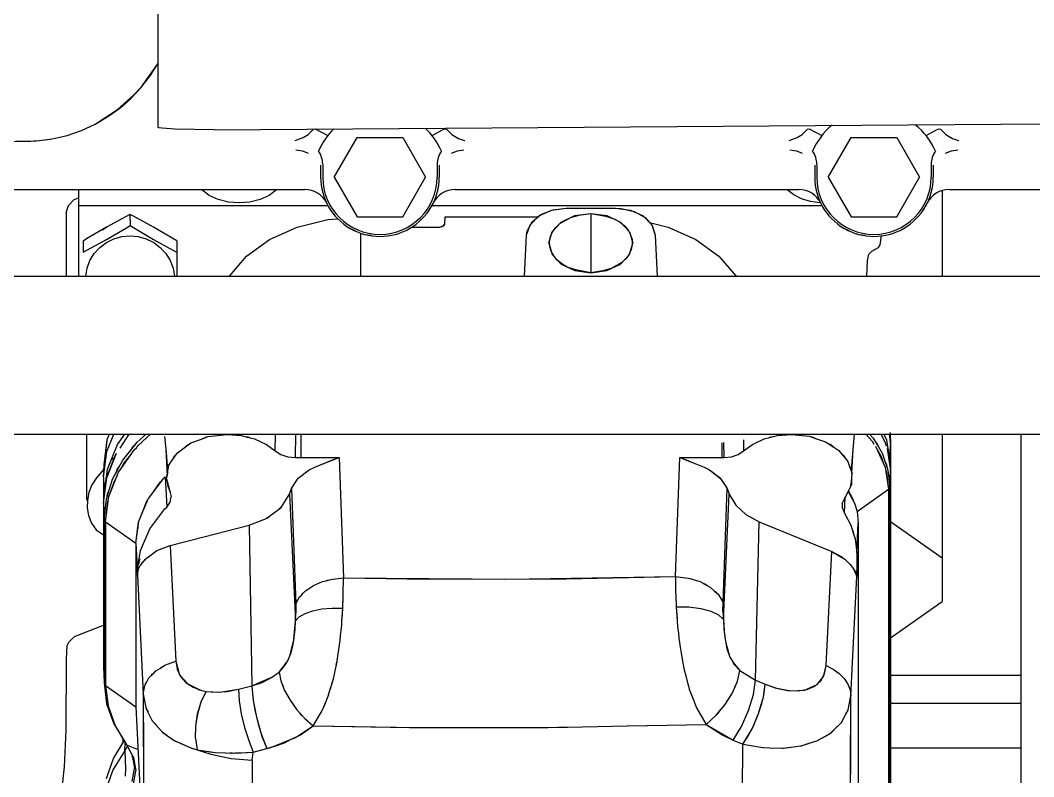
# Model space of a CAD drawing. Extents: x 1551 to 113148, y -1700 to 77018.
# Drawn here: x 18633 to 18838.1, y 13977 to 14130.1 of the extents above; entities that cross this region are included whole.
import ezdxf

# ---------------------------------------------------------------- set-up
doc = ezdxf.new("R2010")
doc.units = 0
doc.header["$LTSCALE"] = 500
doc.header["$MEASUREMENT"] = 0
doc.linetypes.add('SNT-025', pattern=[0.74, 0.4, -0.17, 0, -0.17])
doc.layers.get('0').update_dxf_attribs({"linetype": 'CONTINUOUS'})
doc.layers.add('GENERATORSETT', color=7, linetype='CONTINUOUS')

# ---------------------------------------------------------------- blocks, each defined once
blk = doc.blocks.new('GENERATOR-BORDE')
for p, q in [((-2125.56, 267.91), (-2125.56, -267.91)), ((-2125.56, -267.91), (-2125.56, -275.9)), ((-2125.56, -275.9), (-2125.56, -277.42)), ((-2114.19, -277.94), (-1945.65, -276.71)), ((-2150.16, -280.17), (-2147.36, -279.84)), ((-2089.85, -287.52), (-2085.23, -279.52)), ((-2085.23, -279.52), (-2075.99, -279.52)), ((-2075.99, -279.52), (-2071.37, -287.52)), ((-1989.85, -287.52), (-1985.23, -279.52)), ((-1985.23, -279.52), (-1975.99, -279.52)), ((-1975.99, -279.52), (-1971.37, -287.52)), ((-2092.61, -285.1), (-2092.61, -287.52)), ((-2092.19, -284.93), (-2092.19, -287.52)), ((-2069.03, -284.93), (-2069.03, -287.52)), ((-2068.61, -285.1), (-2068.61, -287.52)), ((-1992.61, -285.1), (-1992.61, -287.52)), ((-1992.19, -284.93), (-1992.19, -287.52)), ((-1969.03, -284.93), (-1969.03, -287.52)), ((-1968.61, -285.1), (-1968.61, -287.52)), ((-2089.85, -287.52), (-2085.23, -295.52)), ((-2075.99, -295.52), (-2071.37, -287.52)), ((-1989.85, -287.52), (-1985.23, -295.52)), ((-1975.99, -295.52), (-1971.37, -287.52)), ((-2175.35, -290.02), (-2095.86, -290.02)), ((-2141.61, -290.02), (-2141.61, -293.27)), ((-2065.35, -290.02), (-1995.86, -290.02)), ((-1966.83, -290.33), (-1966.83, -307.53)), ((-1965.35, -290.02), (-1895.86, -290.02)), ((-2144.11, -294.68), (-2143.68, -293.25)), ((-2143.68, -293.25), (-2142.48, -292.07)), ((-2142.48, -292.07), (-2141.61, -291.7)), ((-2141.61, -293.27), (-2091.1, -293.27)), ((-2070.12, -293.27), (-1991.1, -293.27)), ((-2144.11, -294.68), (-2144.11, -307.53)), ((-2131.21, -295.09), (-2131.2, -297.32)), ((-2050.22, -297.14), (-2048.47, -295.37)), ((-2049.82, -296.59), (-2048.04, -295.1)), ((-2048.47, -295.37), (-2045.91, -294.2)), ((-2048.04, -295.1), (-2045.64, -294.13)), ((-2045.91, -294.2), (-2042.91, -293.79)), ((-2045.64, -294.13), (-2042.91, -293.79)), ((-2043.92, -296.61), (-2041.16, -295.3)), ((-2042.91, -293.79), (-2032.91, -293.79)), ((-2042.91, -293.79), (-2032.91, -293.79)), ((-2041.16, -295.3), (-2037.91, -294.85)), ((-2037.91, -294.85), (-2034.66, -295.3)), ((-2037.91, -294.85), (-2037.91, -306.87)), ((-2037.91, -294.85), (-2037.91, -306.87)), ((-2034.66, -295.3), (-2031.9, -296.61)), ((-2032.91, -293.79), (-2031.75, -293.85)), ((-2032.91, -293.79), (-2029.91, -294.2)), ((-2031.75, -293.85), (-2029.12, -294.46)), ((-2029.91, -294.2), (-2027.35, -295.37)), ((-2029.12, -294.46), (-2026.95, -295.67)), ((-2027.35, -295.37), (-2025.6, -297.14)), ((-2097.37, -297.66), (-2091.13, -296.1)), ((-2091.13, -296.1), (-2089.12, -295.94)), ((-2089.12, -295.93), (-2089.07, -295.99)), ((-2089.07, -295.99), (-2089, -296.06)), ((-2085.23, -295.52), (-2075.99, -295.52)), ((-2068.48, -297.62), (-2067.64, -297.31)), ((-2068.48, -297.62), (-2067.78, -297.43)), ((-2067.78, -297.43), (-2067.48, -296.96)), ((-2067.64, -297.31), (-2067.48, -296.96)), ((-2067.48, -296.96), (-2067.41, -295.57)), ((-2067.48, -296.96), (-2067.41, -295.57)), ((-2067.41, -295.57), (-2048.66, -295.57)), ((-2050.91, -299.24), (-2050.22, -297.14)), ((-2050.78, -298.43), (-2049.82, -296.59)), ((-2045.76, -298.56), (-2043.92, -296.61)), ((-2042.91, -296.04), (-2042.91, -296.13)), ((-2042.91, -296.04), (-2042.91, -296.13)), ((-2032.91, -296.1), (-2032.91, -296.13)), ((-2032.91, -296.1), (-2032.91, -296.13)), ((-2031.9, -296.61), (-2030.06, -298.56)), ((-2026.95, -295.67), (-2025.49, -297.33)), ((-2026.02, -296.72), (-2022.25, -297.66)), ((-2025.6, -297.14), (-2024.91, -299.24)), ((-2025.49, -297.33), (-2024.91, -299.24)), ((-1989.12, -295.93), (-1989.07, -295.99)), ((-1989.07, -295.99), (-1989, -296.06)), ((-1985.23, -295.52), (-1975.99, -295.52)), ((-2102.95, -300.17), (-2097.37, -297.66)), ((-2086.81, -297.76), (-2086.59, -297.9)), ((-2086.59, -297.9), (-2085.55, -298.37)), ((-2084.55, -298.83), (-2084.55, -307.53)), ((-2084.08, -299), (-2083.71, -299.11)), ((-2083.71, -299.11), (-2082.4, -299.28)), ((-2074.17, -297.62), (-2068.48, -297.62)), ((-2051.32, -307.53), (-2050.91, -299.24)), ((-2050.91, -299.24), (-2050.78, -298.43)), ((-2046.41, -300.86), (-2045.76, -298.56)), ((-2030.06, -298.56), (-2029.41, -300.86)), ((-2024.91, -299.24), (-2024.5, -307.53)), ((-2022.25, -297.66), (-2016.67, -300.17)), ((-1986.81, -297.76), (-1986.59, -297.9)), ((-1986.59, -297.9), (-1985.55, -298.37)), ((-1984.08, -299), (-1983.71, -299.11)), ((-1983.71, -299.11), (-1982.4, -299.28)), ((-2140.7, -300.46), (-2140.69, -302.69)), ((-2121.7, -300.44), (-2121.69, -302.67)), ((-2107.59, -303.51), (-2102.95, -300.17)), ((-2046.41, -300.86), (-2045.76, -303.16)), ((-2030.06, -303.16), (-2029.41, -300.86)), ((-2016.67, -300.17), (-2012.03, -303.51)), ((-2121.69, -302.67), (-2121.69, -307.53)), ((-2111.08, -307.53), (-2107.59, -303.51)), ((-2045.76, -303.16), (-2043.92, -305.11)), ((-2031.9, -305.11), (-2030.06, -303.16)), ((-2012.03, -303.51), (-2008.57, -307.49)), ((-2043.92, -305.11), (-2041.16, -306.41)), ((-2034.66, -306.41), (-2031.9, -305.11)), ((-2345.1, -307.53), (-1646.61, -307.54)), ((-2041.16, -306.41), (-2037.91, -306.87)), ((-2037.91, -306.87), (-2034.66, -306.41)), ((-2371.62, -339.52), (-1799.18, -339.51)), ((-2139.98, -339.52), (-2139.98, -352.88)), ((-2135.91, -343.07), (-2134.49, -339.52)), ((-2135.79, -340.61), (-2135.35, -339.52)), ((-2133.76, -341.66), (-2132.26, -339.52)), ((-2133.21, -342.37), (-2131.39, -339.52)), ((-2131.67, -339.96), (-2131.27, -339.52)), ((-2129.75, -341.19), (-2127.92, -339.52)), ((-2129.5, -341.77), (-2127.02, -339.52)), ((-2124.2, -340.01), (-2123.98, -342.54)), ((-2118.89, -341.32), (-2116.76, -340.53)), ((-2116.76, -340.53), (-2115.56, -340.09)), ((-2116.76, -340.53), (-2115.72, -340.11)), ((-2115.72, -340.11), (-2115.56, -340.09)), ((-2115.56, -340.09), (-2115.4, -340.03)), ((-2115.4, -340.03), (-2111.52, -339.58)), ((-2111.52, -339.58), (-2111.52, -339.58)), ((-2111.52, -339.58), (-2108.67, -339.82)), ((-2108.67, -339.82), (-2107.78, -340.05)), ((-2107.78, -340.05), (-2107.31, -340.11)), ((-2107.78, -340.05), (-2105.99, -340.51)), ((-2107.31, -340.11), (-2106.89, -340.28)), ((-2105.99, -340.51), (-2103.6, -341.62)), ((-2101.82, -342.93), (-2101.73, -339.52)), ((-2097.71, -344.28), (-2097.62, -339.52)), ((-2096.61, -339.52), (-2096.61, -344.27)), ((-2005.21, -341.62), (-2002.82, -340.51)), ((-2002.82, -340.51), (-2000.14, -339.82)), ((-2001.89, -340.27), (-2001.47, -340.1)), ((-2001.47, -340.1), (-2001, -340.04)), ((-2000.14, -339.82), (-1997.3, -339.58)), ((-1997.3, -339.58), (-1993.69, -339.97)), ((-1993.69, -339.97), (-1993.38, -340.07)), ((-1993.38, -340.07), (-1993.09, -340.11)), ((-1993.38, -340.07), (-1992.24, -340.46)), ((-1993.09, -340.11), (-1992.24, -340.46)), ((-1992.24, -340.46), (-1990.39, -341.08)), ((-1984.84, -342.62), (-1984.58, -339.57)), ((-1982.24, -339.52), (-1981, -340.94)), ((-1981.49, -339.52), (-1980.74, -340.37)), ((-1980.74, -340.37), (-1980.37, -341)), ((-1979.22, -339.52), (-1978.31, -341.25)), ((-1978.61, -339.52), (-1978.08, -340.68)), ((-1977.55, -339.52), (-1977.23, -341.65)), ((-1977.36, -339.18), (-1977.23, -341.65)), ((-1977.36, -339.18), (-1977.23, -341.65)), ((-1966.83, -339.52), (-1966.83, -373.39)), ((-1950.89, -339.52), (-1950.89, -423.17)), ((-2136.46, -345.76), (-2135.79, -340.61)), ((-2136.46, -345.76), (-2135.85, -340.86)), ((-2135.85, -340.86), (-2135.81, -340.74)), ((-2135.74, -346.63), (-2133.76, -341.66)), ((-2132.62, -344.78), (-2129.75, -341.19)), ((-2131.18, -342.98), (-2130.54, -342.06)), ((-2130.54, -342.06), (-2130.16, -341.7)), ((-2130.29, -342.64), (-2129.91, -342.29)), ((-2129.91, -342.29), (-2129.5, -341.77)), ((-2123.98, -342.54), (-2123.63, -346.77)), ((-2123.98, -342.54), (-2123.71, -348.07)), ((-2121.62, -343.32), (-2120.26, -342.33)), ((-2120.26, -342.33), (-2119.14, -341.5)), ((-2120.26, -342.33), (-2119.42, -341.62)), ((-2119.42, -341.62), (-2119.14, -341.5)), ((-2119.14, -341.5), (-2118.89, -341.32)), ((-2103.6, -341.62), (-2103.59, -341.63)), ((-2103.59, -341.63), (-2103.59, -341.63)), ((-2103.59, -341.63), (-2101.82, -342.93)), ((-2011.41, -341.3), (-2011.41, -344.27)), ((-2011.05, -341.25), (-2010.99, -344.27)), ((-2007.05, -340.7), (-2006.99, -342.92)), ((-2006.99, -342.92), (-2005.21, -341.62)), ((-2006.99, -342.92), (-2005.21, -341.62)), ((-2005.21, -341.62), (-2005.21, -341.62)), ((-2005.21, -341.62), (-2005.2, -341.62)), ((-1990.39, -341.08), (-1989.86, -341.43)), ((-1989.86, -341.43), (-1989.36, -341.64)), ((-1989.86, -341.43), (-1988.74, -342.16)), ((-1989.36, -341.64), (-1988.74, -342.16)), ((-1988.74, -342.16), (-1987.71, -342.84)), ((-1981, -340.94), (-1980.64, -341.56)), ((-1980.37, -341), (-1980.05, -341.39)), ((-1980.37, -341), (-1979.72, -342.11)), ((-1980.32, -341.95), (-1978.35, -346.22)), ((-1980.05, -341.39), (-1979.72, -342.11)), ((-1979.72, -342.11), (-1978.9, -343.51)), ((-1978.31, -341.25), (-1978.14, -341.92)), ((-1978.08, -340.68), (-1977.54, -344.27)), ((-1977.91, -342.42), (-1977.23, -346.96)), ((-1977.39, -344.87), (-1977.23, -341.65)), ((-1977.39, -344.87), (-1977.23, -341.65)), ((-1977.23, -341.65), (-1977.23, -346.96)), ((-1977.23, -341.65), (-1977.23, -346.96)), ((-2136.58, -348.23), (-2135.91, -343.07)), ((-2136.58, -348.23), (-2135.91, -343.07)), ((-2135.91, -348.37), (-2133.92, -343.39)), ((-2135.86, -348.17), (-2134.21, -343.95)), ((-2134.97, -344.7), (-2134.33, -344.25)), ((-2134.97, -344.7), (-2134.33, -344.25)), ((-2134.21, -343.95), (-2134.02, -343.65)), ((-2132.98, -346.5), (-2130.29, -342.64)), ((-2132.36, -345.35), (-2130.93, -343.56)), ((-2122.6, -344.77), (-2121.86, -343.67)), ((-2122.6, -344.77), (-2122.17, -343.93)), ((-2122.17, -343.93), (-2121.86, -343.67)), ((-2121.86, -343.67), (-2121.62, -343.32)), ((-2101.82, -342.93), (-2100.68, -343.68)), ((-2101.82, -342.93), (-2100.68, -343.68)), ((-2100.68, -343.68), (-2099.26, -344.15)), ((-2100.68, -343.68), (-2099.26, -344.15)), ((-2099.26, -344.15), (-2097.71, -344.28)), ((-2099.26, -344.15), (-2097.71, -344.28)), ((-2097.71, -344.28), (-2096.61, -344.27)), ((-2097.71, -344.28), (-2096.61, -344.27)), ((-2096.61, -344.27), (-2088.88, -344.27)), ((-2096.61, -344.27), (-2088.88, -344.27)), ((-2091.8, -345.38), (-2088.88, -344.27)), ((-2090.54, -344.84), (-2088.88, -344.27)), ((-2089.68, -344.55), (-2089.62, -344.55)), ((-2088.88, -344.27), (-2087.99, -368.65)), ((-2088.88, -344.27), (-2087.99, -368.65)), ((-2020.81, -368.38), (-2019.93, -344.27)), ((-2020.81, -368.38), (-2019.93, -344.27)), ((-2019.93, -344.27), (-2017, -345.39)), ((-2019.93, -344.27), (-2011.41, -344.27)), ((-2019.93, -344.27), (-2011.41, -344.27)), ((-2019.93, -344.27), (-2018.28, -344.84)), ((-2019.2, -344.55), (-2019.13, -344.55)), ((-2019.03, -344.61), (-2018.93, -344.62)), ((-2011.41, -344.27), (-2010.99, -344.27)), ((-2011.41, -344.27), (-2010.99, -344.27)), ((-2010.99, -344.27), (-2009.48, -344.12)), ((-2010.99, -344.27), (-2009.48, -344.12)), ((-2009.48, -344.12), (-2008.1, -343.66)), ((-2009.48, -344.12), (-2008.1, -343.66)), ((-2008.1, -343.66), (-2006.99, -342.92)), ((-2008.1, -343.66), (-2006.99, -342.92)), ((-1987.71, -342.84), (-1987.17, -343.49)), ((-1987.17, -343.49), (-1986.65, -343.93)), ((-1987.17, -343.49), (-1986.38, -344.44)), ((-1986.65, -343.93), (-1986.38, -344.44)), ((-1986.38, -344.44), (-1985.87, -345.07)), ((-1985.19, -346.77), (-1984.84, -342.62)), ((-1985.07, -347.48), (-1984.84, -342.62)), ((-1979.99, -342.67), (-1979.18, -344.05)), ((-1979.18, -344.05), (-1978.68, -345.51)), ((-1978.9, -343.51), (-1978.4, -344.98)), ((-1977.76, -343.43), (-1977.35, -345.02)), ((-2136.58, -348.23), (-2136.46, -345.76)), ((-2136.58, -348.23), (-2136.46, -345.76)), ((-2136.41, -351.77), (-2135.74, -346.63)), ((-2134.72, -348.64), (-2132.62, -344.78)), ((-2134.09, -347.48), (-2133.77, -346.68)), ((-2133.77, -346.68), (-2133.25, -345.94)), ((-2133.5, -347.23), (-2132.98, -346.5)), ((-2132.98, -346.5), (-2132.36, -345.35)), ((-2123.81, -348.6), (-2123.32, -345.84)), ((-2123.63, -346.77), (-2123.41, -346.34)), ((-2123.32, -345.84), (-2122.6, -344.77)), ((-2094.93, -346.78), (-2093.81, -346.25)), ((-2094.93, -346.78), (-2093.81, -346.25)), ((-2093.81, -346.25), (-2092.18, -345.54)), ((-2092.18, -345.54), (-2092.12, -345.52)), ((-2092.11, -345.5), (-2092.07, -345.48)), ((-2092.07, -345.48), (-2091.97, -345.45)), ((-2091.96, -345.45), (-2090.54, -344.84)), ((-2090.23, -344.74), (-2090.05, -344.71)), ((-2018.28, -344.84), (-2016.86, -345.45)), ((-2016.84, -345.45), (-2016.75, -345.48)), ((-2016.75, -345.48), (-2016.71, -345.5)), ((-2016.7, -345.52), (-2016.64, -345.54)), ((-2016.64, -345.54), (-2015.01, -346.25)), ((-2015.01, -346.25), (-2013.89, -346.78)), ((-2015.01, -346.25), (-2013.89, -346.78)), ((-1985.87, -345.07), (-1985.53, -346.11)), ((-1985.53, -346.11), (-1985.19, -346.77)), ((-1985.53, -346.11), (-1985.19, -347.14)), ((-1978.4, -344.98), (-1978.06, -345.7)), ((-1978.4, -344.98), (-1978, -346.16)), ((-1978.35, -346.22), (-1977.69, -350.69)), ((-1978.28, -346.67), (-1978.06, -347.33)), ((-1978.06, -345.7), (-1978, -346.16)), ((-1978, -346.16), (-1977.77, -346.82)), ((-1977.35, -345.02), (-1977.23, -346.96)), ((-2136.58, -348.23), (-2136.58, -353.54)), ((-2136.58, -348.23), (-2136.41, -351.77)), ((-2136.58, -348.23), (-2136.58, -353.54)), ((-2136.58, -348.23), (-2136.41, -351.77)), ((-2136.58, -353.54), (-2135.91, -348.37)), ((-2135.99, -352.67), (-2134.72, -348.64)), ((-2135.87, -348.27), (-2135.86, -348.17)), ((-2135.47, -352.17), (-2133.5, -347.23)), ((-2134.44, -349.18), (-2133.81, -348.03)), ((-2127.47, -352.56), (-2124.38, -348.47)), ((-2125.07, -349.23), (-2124.44, -348.54)), ((-2124.38, -348.47), (-2124.08, -348.16)), ((-2124.08, -348.16), (-2123.76, -354.3)), ((-2124.08, -348.16), (-2123.76, -354.3)), ((-2123.81, -348.6), (-2123.14, -351.13)), ((-2123.63, -346.77), (-2123.63, -347.59)), ((-2098.5, -350.57), (-2097.16, -348.46)), ((-2098.5, -350.57), (-2097.16, -348.46)), ((-2097.16, -348.46), (-2094.93, -346.78)), ((-2097.16, -348.46), (-2094.93, -346.78)), ((-2013.89, -346.78), (-2011.64, -348.49)), ((-2013.89, -346.78), (-2011.66, -348.46)), ((-2011.66, -348.46), (-2011.65, -348.48)), ((-2011.64, -348.49), (-2010.32, -350.57)), ((-1985.19, -346.77), (-1985.19, -347.14)), ((-1985.19, -347.14), (-1985.04, -347.59)), ((-1985.19, -349.09), (-1985.04, -347.59)), ((-1985.19, -349.79), (-1985.12, -348.4)), ((-1978.06, -347.33), (-1977.69, -350.69)), ((-1977.77, -346.82), (-1977.39, -350.21)), ((-1977.39, -350.21), (-1977.23, -346.96)), ((-1977.39, -350.21), (-1977.23, -346.96)), ((-1977.23, -346.96), (-1977.23, -438.83)), ((-1977.23, -346.96), (-1977.23, -438.83)), ((-2135.75, -351.65), (-2135.36, -350.66)), ((-2135.07, -351.18), (-2134.44, -349.18)), ((-2126.47, -351.24), (-2125.07, -349.23)), ((-2123.66, -349.16), (-2123.63, -349.79)), ((-2123.63, -349.27), (-2123.63, -349.79)), ((-2123.63, -349.79), (-2123.14, -351.13)), ((-2098.93, -351.69), (-2098.5, -350.57)), ((-2098.93, -351.69), (-2098.5, -350.57)), ((-2098.5, -350.57), (-2097.65, -373.89)), ((-2098.5, -350.57), (-2097.65, -373.89)), ((-2011.16, -373.61), (-2010.32, -350.57)), ((-2011.16, -373.61), (-2010.32, -350.57)), ((-2010.32, -350.57), (-2009.89, -351.69)), ((-2010.32, -350.57), (-2009.89, -351.69)), ((-1986.46, -352.39), (-1985.29, -350.16)), ((-1985.29, -350.16), (-1985.27, -349.97)), ((-1985.27, -349.97), (-1985.19, -349.09)), ((-1985.27, -349.97), (-1985.19, -349.79)), ((-1985.19, -349.09), (-1985.19, -349.79)), ((-1984.04, -355.18), (-1977.69, -350.69)), ((-1984.04, -355.18), (-1977.69, -350.69)), ((-1977.69, -350.69), (-1977.48, -350.47)), ((-1977.69, -350.69), (-1977.69, -442.56)), ((-1977.69, -350.69), (-1977.69, -442.56)), ((-1977.48, -350.47), (-1977.39, -350.21)), ((-1977.39, -350.21), (-1977.39, -442.09)), ((-1977.39, -350.21), (-1977.39, -442.09)), ((-2136.42, -356.79), (-2135.99, -352.67)), ((-2136.41, -351.77), (-2136.41, -352.19)), ((-2136.13, -357.27), (-2135.52, -352.6)), ((-2135.81, -352.09), (-2135.75, -351.65)), ((-2135.7, -353.18), (-2135.52, -352.6)), ((-2135.52, -352.6), (-2135.47, -352.17)), ((-2128.82, -355.7), (-2127.59, -352.83)), ((-2127.78, -353.12), (-2127.59, -352.83)), ((-2127.59, -352.83), (-2127.47, -352.56)), ((-2123.14, -351.12), (-2123.14, -351.13)), ((-2123.14, -351.12), (-2123.14, -351.13)), ((-2123.14, -351.13), (-2122.87, -352.21)), ((-2123.14, -351.13), (-2123, -351.33)), ((-2123.14, -351.13), (-2122.87, -352.21)), ((-2123.08, -353.31), (-2122.87, -352.21)), ((-2123.08, -353.31), (-2122.87, -352.21)), ((-2100.63, -354.37), (-2098.93, -351.69)), ((-2098.93, -351.69), (-2097.71, -377.33)), ((-2011.09, -377.08), (-2009.89, -351.69)), ((-2011.09, -377.08), (-2009.89, -351.69)), ((-2009.89, -351.69), (-2008.59, -353.91)), ((-2009.89, -351.69), (-2008.59, -353.91)), ((-1986.96, -353.41), (-1986.46, -352.39)), ((-1986.96, -353.41), (-1986.46, -352.39)), ((-1986.59, -355.53), (-1986.42, -352.32)), ((-1986.59, -355.53), (-1986.42, -352.32)), ((-1986.59, -352.58), (-1986.46, -352.39)), ((-1986.46, -352.39), (-1986.45, -352.38)), ((-1985.81, -351.14), (-1984.52, -353.54)), ((-1985.78, -351.08), (-1985.13, -352.14)), ((-1985.13, -352.14), (-1984.84, -352.93)), ((-2136.58, -353.54), (-2136.58, -386.65)), ((-2136.58, -353.54), (-2136.42, -356.79)), ((-2136.58, -353.54), (-2136.42, -356.79)), ((-2136.58, -353.54), (-2136.58, -386.65)), ((-2136.13, -357.27), (-2135.7, -353.18)), ((-2128.82, -355.7), (-2127.78, -353.12)), ((-2127.19, -358.73), (-2124.13, -354.68)), ((-2127.19, -358.73), (-2124.13, -354.68)), ((-2124.13, -354.68), (-2123.76, -354.3)), ((-2124.13, -354.68), (-2123.76, -354.3)), ((-2123.76, -354.3), (-2123.08, -353.31)), ((-2123.76, -354.3), (-2123.08, -353.31)), ((-2102.96, -356.17), (-2100.63, -354.37)), ((-2101.1, -354.73), (-2100.45, -354.1)), ((-2008.59, -353.91), (-2006.52, -355.82)), ((-2008.59, -353.91), (-2006.52, -355.82)), ((-1987.01, -354.49), (-1986.95, -353.38)), ((-1987.01, -354.49), (-1986.96, -353.41)), ((-1987.01, -354.49), (-1986.59, -355.53)), ((-1987.01, -354.49), (-1986.59, -355.53)), ((-1984.52, -353.54), (-1984.04, -355.18)), ((-2136.42, -356.79), (-2136.13, -357.27)), ((-2136.42, -356.79), (-2136.42, -389.91)), ((-2136.42, -356.79), (-2136.13, -357.27)), ((-2136.42, -356.79), (-2136.42, -389.91)), ((-2129.37, -356.99), (-2128.82, -355.7)), ((-2107.06, -357.96), (-2103.8, -356.68)), ((-2103.8, -356.68), (-2102.96, -356.17)), ((-2103.8, -356.68), (-2103.43, -356.53)), ((-2103.43, -356.53), (-2102.96, -356.17)), ((-2006.52, -355.82), (-2003.82, -357.29)), ((-2006.52, -355.82), (-2003.82, -357.29)), ((-1986.59, -355.53), (-1985.28, -357.98)), ((-1984.04, -355.18), (-1983.81, -357.48)), ((-1984.04, -355.18), (-1983.81, -357.48)), ((-2136.13, -357.27), (-2136.13, -390.39)), ((-2136.13, -357.27), (-2130.01, -361.6)), ((-2136.13, -357.27), (-2130.01, -361.6)), ((-2136.13, -357.27), (-2136.13, -390.39)), ((-2130.01, -361.6), (-2129.39, -357.13)), ((-2130.01, -361.6), (-2129.45, -357.28)), ((-2129.6, -358.44), (-2129.6, -358.65)), ((-2129.6, -358.44), (-2129.6, -358.65)), ((-2129.45, -357.28), (-2129.39, -357.13)), ((-2129.39, -357.13), (-2129.37, -356.99)), ((-2129.07, -363.12), (-2127.19, -358.73)), ((-2129.07, -363.12), (-2127.19, -358.73)), ((-2123.08, -362.09), (-2107.06, -357.96)), ((-2107.06, -357.96), (-2106.53, -390.48)), ((-2107.06, -357.96), (-2106.53, -390.48)), ((-2004.59, -389.32), (-2003.82, -357.29)), ((-2004.59, -389.32), (-2003.82, -357.29)), ((-2003.82, -357.29), (-1989.16, -363.27)), ((-2003.82, -357.29), (-1989.16, -363.27)), ((-1985.28, -357.98), (-1985.02, -358.81)), ((-1985.02, -358.81), (-1984.79, -359.28)), ((-1985.02, -358.81), (-1984.72, -359.75)), ((-1984.11, -363.57), (-1983.81, -357.48)), ((-1984.11, -363.57), (-1983.81, -357.48)), ((-1983.81, -357.48), (-1983.81, -446.89)), ((-1983.81, -357.48), (-1983.81, -446.89)), ((-1977.23, -357.25), (-1966.83, -364.6)), ((-2129.88, -360.62), (-2129.88, -360.69)), ((-2129.88, -360.62), (-2129.88, -360.69)), ((-1984.79, -359.28), (-1984.72, -359.75)), ((-1984.72, -359.75), (-1984.4, -360.74)), ((-1984.4, -360.74), (-1984.11, -363.57)), ((-2130.01, -361.6), (-2129.71, -367.68)), ((-2130.01, -361.6), (-2130.01, -394.72)), ((-2130.01, -361.6), (-2129.69, -368.1)), ((-2130.01, -361.6), (-2130.01, -394.72)), ((-2125.75, -363.12), (-2123.08, -362.09)), ((-2123.08, -362.09), (-2121.95, -385.5)), ((-2123.08, -362.09), (-2121.95, -385.5)), ((-2129.59, -366.38), (-2129.07, -363.12)), ((-2129.42, -365.69), (-2129.12, -364.7)), ((-2129.07, -363.14), (-2129.07, -363.12)), ((-2129.05, -366.04), (-2127.97, -364.8)), ((-2128.69, -365.55), (-2127.93, -364.75)), ((-2127.92, -364.74), (-2127.85, -364.66)), ((-2127.85, -364.66), (-2127.76, -364.58)), ((-2127.76, -364.58), (-2125.75, -363.12)), ((-2127.76, -364.58), (-2125.75, -363.12)), ((-1990.28, -386.4), (-1989.16, -363.27)), ((-1990.28, -386.4), (-1989.16, -363.27)), ((-1989.16, -363.27), (-1986.5, -364.85)), ((-1989.16, -363.27), (-1987.09, -364.39)), ((-1987.55, -364.14), (-1987.55, -364.23)), ((-1987.55, -364.14), (-1987.55, -364.23)), ((-1987.51, -364.16), (-1987.51, -364.25)), ((-1987.51, -364.16), (-1987.51, -364.25)), ((-1987.36, -364.24), (-1987.34, -364.35)), ((-1987.09, -364.39), (-1986.77, -364.69)), ((-1986.96, -364.57), (-1986.96, -364.51)), ((-1986.5, -364.85), (-1985.48, -365.88)), ((-1984.11, -363.57), (-1984.11, -368.35)), ((-1984.11, -363.57), (-1984.11, -368.35)), ((-2129.71, -367.66), (-2129.59, -366.38)), ((-2129.71, -367.66), (-2129.59, -366.38)), ((-2129.71, -367.68), (-2129.5, -366.77)), ((-2129.71, -367.66), (-2129.5, -366.77)), ((-2129.69, -368.1), (-2129.5, -366.77)), ((-2129.69, -368.1), (-2129.5, -366.77)), ((-2129.6, -367.19), (-2129.6, -367.2)), ((-2129.6, -367.19), (-2129.6, -367.2)), ((-2129.59, -366.38), (-2129.49, -365.89)), ((-2129.59, -366.38), (-2129.59, -366.38)), ((-2129.59, -366.38), (-2129.52, -366.57)), ((-2129.59, -366.38), (-2129.52, -366.57)), ((-2129.52, -366.57), (-2129.5, -366.77)), ((-2129.52, -366.57), (-2129.5, -366.77)), ((-2129.5, -366.77), (-2129.28, -366.37)), ((-2129.5, -366.77), (-2129.32, -366.42)), ((-2129.49, -365.89), (-2129.43, -365.7)), ((-2129.43, -365.71), (-2129.37, -365.44)), ((-2129.37, -365.44), (-2129.29, -365.25)), ((-2129.32, -366.42), (-2129.28, -366.35)), ((-2129.27, -366.35), (-2129.21, -366.23)), ((-2129.21, -366.23), (-2129.11, -366.11)), ((-2129.1, -366.11), (-2128.69, -365.55)), ((-1985.48, -365.88), (-1984.75, -366.8)), ((-1984.75, -366.8), (-1984.75, -366.81)), ((-1984.75, -366.82), (-1984.72, -366.85)), ((-1984.74, -366.83), (-1984.11, -368.35)), ((-1984.72, -366.85), (-1984.27, -367.64)), ((-2129.71, -367.68), (-2129.7, -367.64)), ((-2129.71, -367.68), (-2129.69, -368.1)), ((-2129.71, -367.68), (-2129.69, -368.1)), ((-2129.69, -368.1), (-2128.53, -392.14)), ((-2129.69, -368.1), (-2128.53, -392.14)), ((-2092.21, -369.38), (-2091.52, -369.2)), ((-2091.52, -369.2), (-2090.84, -369.03)), ((-2091.52, -369.2), (-2091.2, -369.08)), ((-2091.2, -369.08), (-2090.84, -369.03)), ((-2090.84, -369.03), (-2090.15, -368.86)), ((-2090.15, -368.86), (-2087.99, -368.65)), ((-2088.03, -371.91), (-2087.99, -368.65)), ((-2087.99, -368.65), (-2061.96, -368.85)), ((-2087.99, -368.65), (-2070.87, -368.87)), ((-2070.87, -368.87), (-2042.98, -368.8)), ((-2061.96, -368.85), (-2055.47, -368.9)), ((-2055.47, -368.9), (-2050.35, -368.82)), ((-2050.35, -368.82), (-2020.81, -368.38)), ((-2042.98, -368.8), (-2020.81, -368.38)), ((-2020.81, -368.38), (-2018.23, -368.66)), ((-2020.81, -368.38), (-2020.76, -371.63)), ((-2018.23, -368.66), (-2017.88, -368.76)), ((-2017.88, -368.76), (-2017.03, -369.02)), ((-2017.88, -368.76), (-2017.6, -368.8)), ((-2017.6, -368.8), (-2017.03, -369.02)), ((-2017.03, -369.02), (-2015.82, -369.39)), ((-1985.28, -392.52), (-1984.11, -368.35)), ((-1985.28, -392.52), (-1984.11, -368.35)), ((-1984.27, -367.64), (-1984.11, -368.35)), ((-1984.22, -367.87), (-1984.22, -368.08)), ((-1984.22, -367.87), (-1984.22, -368.08)), ((-1984.17, -367.21), (-1984.11, -368.35)), ((-2096.05, -371.66), (-2095.65, -371.24)), ((-2095.65, -371.24), (-2094.07, -370.18)), ((-2094.07, -370.18), (-2092.21, -369.38)), ((-2015.82, -369.39), (-2015.2, -369.73)), ((-2015.2, -369.73), (-2014.37, -370.17)), ((-2015.2, -369.73), (-2014.73, -369.9)), ((-2014.73, -369.9), (-2014.37, -370.17)), ((-2014.37, -370.17), (-2013.75, -370.51)), ((-2013.75, -370.51), (-2012.95, -371.23)), ((-2012.95, -371.23), (-2012.39, -371.74)), ((-2012.95, -371.23), (-2012.51, -371.57)), ((-2097.65, -373.89), (-2096.86, -372.49)), ((-2096.86, -372.49), (-2096.45, -372.07)), ((-2096.45, -372.07), (-2096.05, -371.66)), ((-2096.45, -372.07), (-2096.3, -371.84)), ((-2096.3, -371.84), (-2096.05, -371.66)), ((-2088.14, -374.74), (-2088.03, -371.91)), ((-2088.14, -374.74), (-2088.04, -372.38)), ((-2088.04, -372.38), (-2088.04, -372.21)), ((-2020.76, -371.63), (-2020.74, -371.92)), ((-2020.74, -371.92), (-2020.74, -372.1)), ((-2020.74, -372.03), (-2020.63, -374.44)), ((-2020.74, -372.1), (-2020.63, -374.51)), ((-2012.51, -371.57), (-2012.39, -371.74)), ((-2012.39, -371.74), (-2012.16, -371.95)), ((-2012.16, -371.95), (-2011.16, -373.61)), ((-2097.71, -377.33), (-2097.65, -373.89)), ((-2097.65, -373.89), (-2097.64, -375.73)), ((-2095.74, -375.84), (-2094.18, -375.29)), ((-2095.74, -375.84), (-2094.18, -375.29)), ((-2094.18, -375.29), (-2092.34, -374.92)), ((-2094.18, -375.29), (-2092.34, -374.92)), ((-2092.34, -374.92), (-2090.29, -374.73)), ((-2092.34, -374.92), (-2090.29, -374.73)), ((-2090.29, -374.73), (-2088.14, -374.74)), ((-2090.29, -374.73), (-2088.14, -374.74)), ((-2088.28, -377), (-2088.14, -374.74)), ((-2088.25, -376.6), (-2088.14, -374.74)), ((-2020.63, -374.51), (-2018.06, -374.52)), ((-2020.63, -374.51), (-2018.06, -374.52)), ((-2020.63, -374.51), (-2020.51, -376.32)), ((-2020.63, -374.51), (-2020.46, -376.89)), ((-2018.06, -374.52), (-2015.68, -374.81)), ((-2018.06, -374.52), (-2015.68, -374.81)), ((-2015.68, -374.81), (-2013.64, -375.36)), ((-2015.68, -374.81), (-2013.64, -375.36)), ((-2013.64, -375.36), (-2012.07, -376.14)), ((-2013.64, -375.36), (-2012.07, -376.14)), ((-2011.17, -373.6), (-2011.16, -373.61)), ((-2011.17, -375.45), (-2011.16, -373.61)), ((-2011.16, -373.61), (-2011.09, -377.08)), ((-1977.23, -380.75), (-1966.83, -373.39)), ((-2098.01, -381.01), (-2097.71, -377.33)), ((-2097.79, -379.01), (-2097.71, -377.33)), ((-2097.71, -377.33), (-2097.64, -375.73)), ((-2097.71, -377.33), (-2096.94, -376.53)), ((-2097.71, -377.33), (-2096.94, -376.53)), ((-2096.94, -376.53), (-2095.74, -375.84)), ((-2096.94, -376.53), (-2095.74, -375.84)), ((-2088.35, -378.14), (-2088.3, -377.22)), ((-2088.3, -377.23), (-2088.25, -376.6)), ((-2020.51, -376.32), (-2020.42, -377.31)), ((-2020.43, -377.3), (-2020.35, -378.48)), ((-2012.07, -376.14), (-2011.09, -377.08)), ((-2012.07, -376.14), (-2011.09, -377.08)), ((-2011.17, -375.45), (-2011.09, -377.08)), ((-2011.09, -377.08), (-2010.96, -379.28)), ((-2011.09, -377.08), (-2010.99, -379.03)), ((-2097.96, -380.7), (-2097.79, -379.01)), ((-2088.57, -380.34), (-2088.35, -378.14)), ((-2020.35, -378.48), (-2020.2, -379.79)), ((-2010.99, -379.03), (-2010.87, -380.05)), ((-2098.86, -384.44), (-2098.05, -381.27)), ((-2098.24, -382.37), (-2098.07, -381.32)), ((-2098.06, -381.28), (-2097.96, -380.7)), ((-2088.71, -381.72), (-2088.68, -381.38)), ((-2088.68, -381.39), (-2088.65, -381.13)), ((-2088.67, -381.27), (-2088.6, -380.57)), ((-2088.65, -381.13), (-2088.58, -380.34)), ((-2020.19, -379.79), (-2020.09, -380.85)), ((-2020.17, -380.02), (-2020.01, -381.37)), ((-2020.09, -380.85), (-2019.96, -381.71)), ((-2010.89, -379.91), (-2010.71, -381.26)), ((-2010.86, -380.14), (-2010.76, -380.99)), ((-2010.76, -380.99), (-2010.6, -381.8)), ((-2098.66, -383.96), (-2098.24, -382.37)), ((-2089.25, -385.39), (-2088.71, -381.72)), ((-2019.98, -381.7), (-2019.86, -382.68)), ((-2019.86, -382.68), (-2019.59, -384.26)), ((-2010.61, -381.77), (-2009.93, -384.18)), ((-2010.59, -381.85), (-2010.37, -382.9)), ((-2010.37, -382.9), (-2009.77, -384.66)), ((-2124.12, -386.31), (-2121.95, -385.5)), ((-2121.95, -385.5), (-2121.22, -388.04)), ((-2121.95, -385.5), (-2121.66, -387.13)), ((-2099.45, -385.72), (-2099.26, -385.41)), ((-2099.3, -385.48), (-2099.17, -385.19)), ((-2099.26, -385.41), (-2099.17, -385.21)), ((-2099.17, -385.2), (-2098.66, -383.96)), ((-2089.44, -386.26), (-2089.31, -385.66)), ((-2089.33, -385.8), (-2089.3, -385.62)), ((-2089.3, -385.62), (-2089.25, -385.39)), ((-2019.58, -384.25), (-2019.39, -385.51)), ((-2019.53, -384.55), (-2019.29, -385.92)), ((-2019.39, -385.51), (-2019.23, -386.2)), ((-2009.82, -384.5), (-2009.64, -384.89)), ((-2009.77, -384.66), (-2009.21, -385.65)), ((-2009.22, -385.65), (-2007.79, -387.38)), ((-2136.58, -386.65), (-2136.42, -389.91)), ((-2136.58, -386.65), (-2136.42, -389.91)), ((-2126.38, -387.89), (-2125.96, -387.46)), ((-2125.96, -387.46), (-2125.04, -386.89)), ((-2125.04, -386.89), (-2124.39, -386.48)), ((-2125.04, -386.89), (-2124.62, -386.57)), ((-2124.87, -386.76), (-2124.86, -386.77)), ((-2124.62, -386.57), (-2124.39, -386.48)), ((-2124.39, -386.48), (-2124.12, -386.31)), ((-2121.66, -387.13), (-2120.96, -388.58)), ((-2102.53, -388.79), (-2101.01, -387.7)), ((-2101.01, -387.7), (-2099.44, -385.72)), ((-2101.01, -387.7), (-2100.04, -386.67)), ((-2101.01, -387.7), (-2100.65, -389.48)), ((-2101.01, -387.7), (-2101.01, -387.7)), ((-2100.04, -386.67), (-2099.46, -385.73)), ((-2090.03, -389.05), (-2089.49, -386.53)), ((-2089.5, -386.54), (-2089.33, -385.8)), ((-2019.25, -386.19), (-2019.11, -386.97)), ((-2019.11, -386.97), (-2018.64, -388.75)), ((-2009.19, -385.68), (-2008.91, -386.17)), ((-2008.91, -386.17), (-2007.79, -387.38)), ((-2008.26, -389.53), (-2007.79, -387.38)), ((-2007.8, -387.38), (-2007.79, -387.38)), ((-2007.79, -387.38), (-2004.59, -389.32)), ((-1990.76, -388.36), (-1990.28, -386.4)), ((-1990.6, -388.08), (-1990.28, -386.4)), ((-1990.28, -386.4), (-1988.85, -387.13)), ((-1988.85, -387.13), (-1987.62, -388.01)), ((-2128.23, -390.46), (-2127.36, -388.87)), ((-2128.06, -390.05), (-2127.79, -389.67)), ((-2127.36, -388.87), (-2126.38, -387.89)), ((-2126.94, -388.45), (-2126.72, -388.14)), ((-2126.8, -388.25), (-2126.8, -388.3)), ((-2126.72, -388.14), (-2126.38, -387.89)), ((-2121.22, -388.05), (-2121.16, -388.26)), ((-2121.16, -388.26), (-2121.06, -388.37)), ((-2121.06, -388.37), (-2119.65, -389.94)), ((-2120.96, -388.58), (-2119.87, -389.8)), ((-2106.53, -390.48), (-2102.49, -388.76)), ((-2104.44, -389.78), (-2102.53, -388.79)), ((-2100.65, -389.48), (-2099.9, -391.42)), ((-2090.63, -391.07), (-2090.03, -389.05)), ((-2018.63, -388.73), (-2018.31, -390.09)), ((-2018.55, -389.09), (-2018.21, -390.39)), ((-2009.27, -391.89), (-2008.26, -389.53)), ((-2005, -392.21), (-2004.59, -389.32)), ((-2005, -392.21), (-2004.59, -389.32)), ((-2004.59, -389.32), (-2002.64, -390.13)), ((-2004.59, -389.32), (-2002.64, -390.13)), ((-1992.6, -390.53), (-1991.39, -389.48)), ((-1992.13, -390.2), (-1991.04, -388.87)), ((-1991.39, -389.48), (-1990.6, -388.08)), ((-1991.03, -388.85), (-1990.81, -388.58)), ((-1990.81, -388.58), (-1990.76, -388.39)), ((-1987.62, -388.01), (-1986.62, -389.02)), ((-1986.62, -389.02), (-1985.88, -390.14)), ((-1977.23, -388.34), (-1950.89, -388.34)), ((-2136.42, -389.91), (-2136.13, -390.39)), ((-2136.42, -389.91), (-2136.13, -390.39)), ((-2136.42, -389.91), (-2135.94, -394.1)), ((-2136.13, -390.39), (-2135.65, -394.54)), ((-2136.13, -390.39), (-2130.01, -394.72)), ((-2136.13, -390.39), (-2130.01, -394.72)), ((-2136.13, -390.39), (-2135.65, -394.54)), ((-2128.53, -392.14), (-2128.23, -390.46)), ((-2128.1, -390.23), (-2128.06, -390.05)), ((-2119.87, -389.8), (-2118.42, -390.75)), ((-2119.65, -389.94), (-2119.56, -390.05)), ((-2119.56, -390.05), (-2119.25, -390.21)), ((-2119.25, -390.21), (-2117.49, -391.1)), ((-2118.42, -390.75), (-2116.69, -391.4)), ((-2117.49, -391.1), (-2117.19, -391.26)), ((-2117.19, -391.26), (-2116.88, -391.33)), ((-2116.88, -391.33), (-2115.77, -391.6)), ((-2116.78, -393.73), (-2115.76, -391.6)), ((-2116.78, -393.73), (-2115.76, -391.6)), ((-2116.69, -391.4), (-2115.76, -391.6)), ((-2115.77, -391.6), (-2115.76, -391.6)), ((-2115.76, -391.6), (-2113.74, -391.77)), ((-2115.76, -391.6), (-2113.04, -391.76)), ((-2113.74, -391.77), (-2111.56, -391.63)), ((-2113.04, -391.76), (-2109.25, -391.17)), ((-2111.56, -391.63), (-2109.25, -391.17)), ((-2109.25, -391.17), (-2106.53, -390.48)), ((-2109.25, -391.17), (-2106.53, -390.48)), ((-2109.25, -391.17), (-2109.09, -393.49)), ((-2109.25, -391.17), (-2109.09, -393.49)), ((-2106.53, -390.48), (-2104.44, -389.78)), ((-2106.53, -390.48), (-2106.27, -393.43)), ((-2106.53, -390.48), (-2106.36, -392.79)), ((-2100.4, -390.12), (-2100.32, -390.43)), ((-2100.32, -390.43), (-2100.15, -390.77)), ((-2099.9, -391.42), (-2098.8, -393.41)), ((-2091.08, -392.56), (-2090.66, -391.17)), ((-2090.67, -391.18), (-2090.39, -390.39)), ((-2090.39, -390.39), (-2090.25, -389.81)), ((-2018.31, -390.09), (-2018.14, -390.58)), ((-2018.16, -390.57), (-2018.01, -391.13)), ((-2018.01, -391.13), (-2017.21, -393.19)), ((-2008.76, -390.71), (-2008.46, -390.11)), ((-2008.46, -390.11), (-2008.4, -389.87)), ((-2003, -392.7), (-2002.64, -390.13)), ((-2002.84, -392), (-2002.64, -390.13)), ((-2002.64, -390.13), (-2000.35, -390.93)), ((-2002.64, -390.13), (-2000.6, -390.86)), ((-2000.6, -390.86), (-1997.44, -391.47)), ((-2000.35, -390.93), (-1998.13, -391.4)), ((-1999.84, -391.01), (-1999.84, -391.04)), ((-1998.13, -391.4), (-1996.04, -391.49)), ((-1997.44, -391.47), (-1994.7, -391.33)), ((-1996.04, -391.49), (-1994.18, -391.21)), ((-1994.7, -391.33), (-1992.13, -390.2)), ((-1994.18, -391.21), (-1992.6, -390.53)), ((-1985.88, -390.14), (-1985.43, -391.31)), ((-1985.43, -391.31), (-1985.28, -392.52)), ((-2128.53, -392.14), (-2128.45, -417.31)), ((-2128.53, -392.14), (-2128.01, -394.9)), ((-2128.53, -392.14), (-2128.48, -403.48)), ((-2117.51, -396.13), (-2116.78, -393.73)), ((-2117.5, -396.13), (-2116.78, -393.73)), ((-2109.09, -393.49), (-2108.67, -396.14)), ((-2109.09, -393.49), (-2108.67, -396.14)), ((-2106.36, -392.79), (-2106.29, -393.17)), ((-2106.27, -393.43), (-2105.62, -396.82)), ((-2098.8, -393.4), (-2098.8, -393.41)), ((-2098.8, -393.41), (-2097.41, -395.35)), ((-2098.8, -393.41), (-2098.79, -393.42)), ((-2091.66, -393.95), (-2091.08, -392.56)), ((-2017.21, -393.17), (-2016.76, -394.41)), ((-2017.08, -393.51), (-2016.67, -394.57)), ((-2010.75, -394.26), (-2009.27, -391.89)), ((-2010.3, -393.54), (-2009.96, -393.09)), ((-2009.96, -393.09), (-2009.72, -392.6)), ((-2005.98, -395.47), (-2005, -392.21)), ((-2005.98, -395.47), (-2005, -392.21)), ((-2004.02, -396.29), (-2003.15, -393.39)), ((-2003.31, -394.09), (-2003.15, -393.39)), ((-2003.15, -393.39), (-2003.04, -393.03)), ((-2003.04, -393.03), (-2003, -392.7)), ((-2003, -392.7), (-2002.84, -392)), ((-1985.84, -395.36), (-1985.28, -392.52)), ((-1985.82, -395.33), (-1985.28, -392.52)), ((-1985.33, -408.15), (-1985.28, -392.52)), ((-1985.32, -403.24), (-1985.28, -392.52)), ((-2135.94, -394.1), (-2134.5, -398.18)), ((-2135.93, -394.12), (-2135.93, -394.13)), ((-2135.93, -394.13), (-2134.83, -397.24)), ((-2135.65, -394.54), (-2135.65, -394.55)), ((-2135.65, -394.54), (-2134.22, -398.59)), ((-2135.65, -394.54), (-2135.65, -394.54)), ((-2135.65, -394.55), (-2134.22, -398.59)), ((-2130.01, -394.72), (-2128.43, -426.7)), ((-2130.01, -394.72), (-2128.43, -426.7)), ((-2128.52, -394.1), (-2128.52, -394.11)), ((-2128.01, -394.9), (-2127.99, -394.95)), ((-2127.99, -394.95), (-2127.98, -395)), ((-2127.99, -394.95), (-2127.58, -395.79)), ((-2127.99, -394.97), (-2127.97, -395)), ((-2127.98, -395), (-2127.55, -395.84)), ((-2127.56, -395.83), (-2126.77, -397.45)), ((-2106.14, -394.11), (-2105.92, -395.44)), ((-2105.92, -395.44), (-2105.72, -396.27)), ((-2097.41, -395.35), (-2095.82, -397.11)), ((-2094.11, -398.6), (-2092.43, -395.78)), ((-2092.43, -395.78), (-2092.16, -395.13)), ((-2092.17, -395.14), (-2091.94, -394.72)), ((-2092.13, -395.06), (-2091.66, -393.96)), ((-2091.94, -394.72), (-2091.66, -393.95)), ((-2016.76, -394.41), (-2016.62, -394.66)), ((-2016.64, -394.66), (-2016.52, -394.97)), ((-2016.52, -394.97), (-2014.59, -398.28)), ((-2012.57, -396.45), (-2010.75, -394.26)), ((-2012.31, -396.13), (-2012.09, -395.93)), ((-2012.09, -395.93), (-2011.66, -395.35)), ((-2007.42, -398.69), (-2005.98, -395.47)), ((-2007.42, -398.69), (-2005.98, -395.47)), ((-2004.02, -396.29), (-2003.31, -394.09)), ((-1986.3, -396.24), (-1985.85, -395.41)), ((-1985.85, -395.41), (-1985.84, -395.37)), ((-1985.84, -395.36), (-1985.82, -395.33)), ((-1977.23, -393.99), (-1950.89, -393.99)), ((-2126.77, -397.45), (-2126.7, -397.53)), ((-2126.7, -397.53), (-2126.65, -397.63)), ((-2126.69, -397.54), (-2125.93, -398.41)), ((-2126.65, -397.63), (-2125.9, -398.45)), ((-2117.89, -398.66), (-2117.51, -396.13)), ((-2117.89, -398.66), (-2117.5, -396.13)), ((-2108.67, -396.14), (-2108.01, -398.9)), ((-2108.67, -396.14), (-2108.01, -398.9)), ((-2105.62, -396.82), (-2104.65, -400.21)), ((-2105.46, -397.36), (-2105.26, -398.2)), ((-2096.88, -395.93), (-2096.63, -396.26)), ((-2096.63, -396.26), (-2096.35, -396.52)), ((-2095.82, -397.11), (-2094.11, -398.6)), ((-2014.59, -398.28), (-2012.57, -396.45)), ((-2005.29, -399.16), (-2004.02, -396.29)), ((-2004.94, -398.47), (-2004.02, -396.29)), ((-1988.08, -398.78), (-1987.24, -397.96)), ((-1987.24, -397.96), (-1987.2, -397.89)), ((-1987.21, -397.89), (-1987.14, -397.82)), ((-1987.2, -397.88), (-1986.37, -396.37)), ((-1987.14, -397.82), (-1986.28, -396.19)), ((-1987.02, -397.55), (-1987.02, -397.59)), ((-2134.5, -398.18), (-2132.14, -402.05)), ((-2134.49, -398.19), (-2134.49, -398.19)), ((-2134.49, -398.19), (-2132.14, -402.05)), ((-2134.22, -398.59), (-2131.88, -402.42)), ((-2134.22, -398.59), (-2134.22, -398.59)), ((-2134.22, -398.59), (-2131.97, -402.28)), ((-2134.22, -398.59), (-2134.22, -398.59)), ((-2125.92, -398.44), (-2124.84, -399.68)), ((-2124.84, -399.68), (-2124.69, -399.79)), ((-2124.69, -399.78), (-2124.58, -399.9)), ((-2124.68, -399.79), (-2123.67, -400.52)), ((-2124.58, -399.9), (-2123.58, -400.59)), ((-2117.92, -401.14), (-2117.89, -398.66)), ((-2117.92, -401.14), (-2117.89, -398.66)), ((-2108.01, -398.9), (-2107.18, -401.56)), ((-2108.01, -398.9), (-2107.18, -401.56)), ((-2105.26, -398.2), (-2104.84, -399.53)), ((-2097.29, -400.69), (-2094.11, -398.6)), ((-2096.69, -400.39), (-2094.11, -398.6)), ((-2094.12, -398.59), (-2094.11, -398.6)), ((-2094.11, -398.6), (-2074.64, -398.9)), ((-2094.11, -398.6), (-2073.1, -398.9)), ((-2074.64, -398.9), (-2073.06, -398.9)), ((-2073.06, -398.9), (-2071.08, -398.93)), ((-2071.08, -398.93), (-2059.5, -398.9)), ((-2059.52, -398.9), (-2046.58, -398.9)), ((-2059.34, -398.9), (-2044.6, -398.87)), ((-2046.58, -398.9), (-2044.58, -398.87)), ((-2044.59, -398.87), (-2042.61, -398.86)), ((-2042.61, -398.86), (-2030.52, -398.61)), ((-2030.56, -398.61), (-2018.53, -398.39)), ((-2030.38, -398.61), (-2014.59, -398.28)), ((-2018.53, -398.39), (-2014.59, -398.28)), ((-2014.59, -398.28), (-2014.58, -398.27)), ((-2014.59, -398.28), (-2011.19, -400.5)), ((-2014.59, -398.28), (-2009.13, -401.48)), ((-2009.13, -401.48), (-2007.42, -398.69)), ((-2009.13, -401.48), (-2007.42, -398.69)), ((-2007.16, -402.31), (-2005.65, -399.83)), ((-2006, -400.52), (-2005.65, -399.83)), ((-2005.65, -399.83), (-2005.45, -399.52)), ((-2005.45, -399.52), (-2005.29, -399.16)), ((-2005.29, -399.16), (-2004.94, -398.47)), ((-1989.39, -400.06), (-1989.3, -399.98)), ((-1989.31, -399.98), (-1989.19, -399.91)), ((-1989.29, -399.96), (-1988.23, -398.92)), ((-1989.19, -399.91), (-1988.04, -398.74)), ((-1988.3, -399), (-1988.3, -398.99)), ((-1988.3, -399), (-1988.3, -399)), ((-2134.53, -405.16), (-2132.39, -401.64)), ((-2134.53, -405.16), (-2132.39, -401.64)), ((-2132.6, -402), (-2132.57, -401.34)), ((-2132.6, -402), (-2132.57, -401.34)), ((-2132.28, -403.72), (-2132.2, -401.94)), ((-2132.28, -403.72), (-2132.2, -401.94)), ((-2132.14, -402.05), (-2131.88, -402.42)), ((-2132.14, -402.05), (-2130.78, -404.54)), ((-2132.14, -402.05), (-2131.88, -402.42)), ((-2132.14, -402.05), (-2130.78, -404.54)), ((-2128.5, -401.32), (-2128.49, -401.33)), ((-2128.5, -401.32), (-2128.49, -401.33)), ((-2123.59, -400.58), (-2122.29, -401.53)), ((-2122.29, -401.53), (-2122.05, -401.63)), ((-2122.05, -401.63), (-2121.85, -401.76)), ((-2122.03, -401.64), (-2120.8, -402.2)), ((-2121.85, -401.76), (-2120.67, -402.25)), ((-2117.92, -401.14), (-2117.58, -403.42)), ((-2117.92, -401.14), (-2117.58, -403.42)), ((-2107.18, -401.56), (-2106.24, -403.89)), ((-2107.18, -401.56), (-2106.24, -403.89)), ((-2104.65, -400.21), (-2103.49, -403.18)), ((-2104.55, -400.47), (-2104.43, -400.85)), ((-2104.43, -400.85), (-2103.49, -403.18)), ((-2102.71, -402.96), (-2097.71, -400.96)), ((-2102.11, -402.73), (-2099.94, -402)), ((-2099.94, -402), (-2098.41, -401.24)), ((-2098.37, -401.22), (-2096.69, -400.39)), ((-2097.71, -400.96), (-2097.29, -400.69)), ((-2011.19, -400.5), (-2009.13, -401.48)), ((-2009.13, -401.48), (-2007.16, -402.31)), ((-2009.13, -401.48), (-2007.16, -402.31)), ((-2007.16, -402.31), (-2006, -400.52)), ((-2006.23, -400.79), (-2006.18, -400.8)), ((-1993.71, -402.11), (-1992.18, -401.64)), ((-1992.18, -401.64), (-1992.05, -401.57)), ((-1992.05, -401.57), (-1991.9, -401.51)), ((-1992.03, -401.56), (-1990.8, -400.86)), ((-1991.9, -401.51), (-1990.55, -400.71)), ((-1990.57, -400.73), (-1989.39, -400.06)), ((-2134.65, -407.6), (-2132.28, -403.72)), ((-2134.65, -407.6), (-2132.28, -403.72)), ((-2132.28, -403.72), (-2131.75, -402.75)), ((-2132.28, -403.72), (-2131.75, -402.75)), ((-2132.28, -403.72), (-2132.13, -407.32)), ((-2131.88, -402.42), (-2130.5, -404.97)), ((-2131.88, -402.42), (-2129.58, -403.4)), ((-2131.88, -402.42), (-2129.58, -403.4)), ((-2131.88, -402.42), (-2130.5, -404.97)), ((-2128.48, -403.48), (-2128.44, -419.99)), ((-2120.69, -402.25), (-2119.21, -402.92)), ((-2119.21, -402.92), (-2118.71, -403.07)), ((-2118.72, -403.07), (-2118.56, -403.14)), ((-2118.68, -403.09), (-2117.58, -403.42)), ((-2118.56, -403.14), (-2117.58, -403.42)), ((-2117.58, -403.42), (-2114.81, -404.34)), ((-2117.58, -403.42), (-2114.81, -404.34)), ((-2117.58, -403.42), (-2114.5, -403.89)), ((-2117.58, -403.42), (-2114.78, -403.87)), ((-2114.78, -403.87), (-2114.38, -403.89)), ((-2114.39, -403.9), (-2113.99, -403.96)), ((-2113.99, -403.96), (-2111.81, -404.03)), ((-2111.87, -404.02), (-2110.63, -404.08)), ((-2111.07, -404.06), (-2110.5, -404.07)), ((-2110.63, -404.08), (-2110.3, -404.07)), ((-2110.31, -404.08), (-2110.17, -404.09)), ((-2110.17, -404.09), (-2109.9, -404.07)), ((-2109.93, -404.06), (-2108.6, -404.02)), ((-2109.33, -404.04), (-2106.24, -403.89)), ((-2108.6, -404.02), (-2106.24, -403.89)), ((-2106.48, -405.54), (-2106.24, -403.89)), ((-2106.37, -404.42), (-2106.24, -403.89)), ((-2106.24, -403.89), (-2103.49, -403.18)), ((-2106.24, -403.89), (-2103.49, -403.18)), ((-2103.49, -403.18), (-2102.25, -402.77)), ((-2103.49, -403.18), (-2102.71, -402.96)), ((-2007.2, -412.07), (-2007.16, -402.31)), ((-2007.16, -402.31), (-2007.16, -402.31)), ((-2007.16, -402.31), (-2003.11, -402.98)), ((-2003.11, -402.98), (-2001.8, -403.02)), ((-2003.04, -402.98), (-2002.96, -402.99)), ((-2002.96, -402.99), (-2001.71, -403.02)), ((-2001.72, -403.02), (-1999.18, -403.1)), ((-1999.18, -403.1), (-1999.04, -403.09)), ((-1999.04, -403.08), (-1998.89, -403.09)), ((-1999.02, -403.08), (-1997.6, -402.91)), ((-1998.89, -403.09), (-1997.37, -402.88)), ((-1997.38, -402.89), (-1995.49, -402.66)), ((-1995.49, -402.66), (-1995.34, -402.61)), ((-1995.34, -402.61), (-1995.17, -402.59)), ((-1995.31, -402.61), (-1993.97, -402.19)), ((-1995.17, -402.59), (-1993.69, -402.1)), ((-1985.37, -419.76), (-1985.32, -403.24)), ((-1977.23, -403.03), (-1950.89, -403.03)), ((-2135.98, -409.25), (-2134.53, -405.16)), ((-2135.98, -409.25), (-2134.53, -405.16)), ((-2130.78, -404.54), (-2130.32, -407.19)), ((-2130.78, -404.54), (-2130.32, -407.19)), ((-2130.77, -404.82), (-2130.75, -404.72)), ((-2130.5, -404.97), (-2130.03, -407.67)), ((-2130.5, -404.97), (-2130.03, -407.67)), ((-2114.81, -404.34), (-2110.73, -405.19)), ((-2114.81, -404.34), (-2110.73, -405.19)), ((-2110.73, -405.19), (-2106.48, -405.54)), ((-2110.73, -405.19), (-2106.48, -405.54)), ((-2106.48, -405.54), (-2106.37, -404.42)), ((-2106.48, -405.54), (-2106.46, -411.1)), ((-2136.1, -411.7), (-2134.65, -407.6)), ((-2136.1, -411.7), (-2134.65, -407.6)), ((-2132.12, -408.74), (-2132.05, -407.17)), ((-2132.12, -408.74), (-2132.05, -407.17)), ((-2130.78, -409.84), (-2130.32, -407.19)), ((-2130.78, -409.84), (-2130.32, -407.19)), ((-2130.5, -410.37), (-2130.03, -407.67)), ((-2130.5, -410.37), (-2130.03, -407.67)), ((-1985.35, -411.92), (-1985.33, -408.15))]:
    blk.add_line(p, q)
for points in [[(-2150.16, -280.17), (-2146.97, -279.77), (-2143.91, -279.06), (-2141.01, -278.06), (-2138.26, -276.79), (-2135.68, -275.27), (-2133.28, -273.53), (-2131.05, -271.58), (-2129.02, -269.43), (-2127.19, -267.1), (-2125.56, -264.6)], [(-2138.22, -276.77), (-2133.7, -273.83), (-2130.52, -270.95), (-2128.9, -269.24), (-2125.56, -264.6)], [(-2127.14, -267.04), (-2126.78, -266.53)], [(-2114.19, -277.94), (-2122.13, -277.81), (-2124.67, -277.63), (-2125.34, -277.53), (-2125.56, -277.42)], [(-2097.8, -280.11), (-2096.13, -279.52), (-2095.15, -278.91), (-2094.06, -277.79)], [(-2094.06, -277.79), (-2093.74, -277.77), (-2091.15, -279.09)], [(-2070.07, -279.09), (-2068.1, -277.99), (-2067.47, -277.77), (-2067.15, -277.79)], [(-2067.15, -277.79), (-2066.07, -278.91), (-2064.69, -279.69), (-2063.47, -280.07), (-2063.42, -280.11)], [(-1997.8, -280.11), (-1996.13, -279.52), (-1995.15, -278.91), (-1994.06, -277.79)], [(-1994.06, -277.79), (-1993.74, -277.77), (-1991.15, -279.09)], [(-1970.07, -279.09), (-1968.1, -277.99), (-1967.47, -277.77), (-1967.15, -277.79)], [(-1967.15, -277.79), (-1966.07, -278.91), (-1964.69, -279.69), (-1963.47, -280.07), (-1963.42, -280.11)], [(-2097.61, -282.02), (-2096.31, -282.19), (-2095.11, -282.69)], [(-2066.11, -282.69), (-2064.9, -282.19), (-2063.61, -282.02)], [(-1997.61, -282.02), (-1996.31, -282.19), (-1995.11, -282.69)], [(-1966.11, -282.69), (-1964.9, -282.19), (-1963.61, -282.02)], [(-2101.54, -290.08), (-2103.05, -291.2), (-2104.88, -292.04), (-2106.94, -292.56), (-2109.11, -292.74), (-2111.28, -292.56), (-2113.33, -292.04), (-2115.17, -291.2), (-2116.68, -290.08)], [(-1991.54, -292.71), (-1993.45, -292.43), (-1995.25, -291.89), (-1996.84, -291.09), (-1998.18, -290.08)], [(-2141.61, -293.27), (-2141.6, -307.53)], [(-2131.21, -295.09), (-2135.95, -297.64)], [(-2126.46, -297.63), (-2130.52, -295.41), (-2131.21, -295.09)], [(-2037.91, -306.87), (-2040.94, -306.29), (-2042.72, -305.71), (-2043.81, -305.07), (-2044.72, -304.31), (-2045.44, -303.45), (-2045.95, -302.52), (-2046.23, -301.55), (-2046.28, -300.55), (-2046.09, -299.56), (-2045.66, -298.61), (-2045.02, -297.72), (-2044.18, -296.92), (-2041.99, -295.68), (-2040.35, -295.23), (-2037.91, -294.85)], [(-2037.91, -294.85), (-2034.88, -295.43), (-2033.09, -296.01), (-2032.01, -296.65), (-2031.1, -297.4), (-2030.37, -298.26), (-2029.87, -299.19), (-2029.58, -300.17), (-2029.54, -301.16), (-2029.73, -302.15), (-2030.15, -303.1), (-2030.8, -303.99), (-2031.64, -304.79), (-2033.83, -306.03), (-2035.47, -306.49), (-2037.91, -306.87)], [(-2135.94, -300.13), (-2131.88, -297.77), (-2131.2, -297.32)], [(-2131.2, -297.32), (-2126.45, -300.13)], [(-2135.96, -297.64), (-2140.02, -300.01), (-2140.7, -300.46)], [(-2140.16, -307.53), (-2139.88, -305.91), (-2139.3, -304.37), (-2138.44, -302.96), (-2137.32, -301.73), (-2135.98, -300.73), (-2134.48, -299.99), (-2132.87, -299.53), (-2131.2, -299.38)], [(-2136.79, -298.17), (-2135.96, -297.64)], [(-2131.2, -299.38), (-2129.52, -299.53), (-2127.9, -299.98), (-2126.4, -300.72), (-2125.07, -301.73), (-2123.94, -302.95), (-2123.08, -304.36), (-2122.49, -305.91), (-2122.21, -307.53)], [(-2121.7, -300.44), (-2126.45, -297.63)], [(-1982.07, -307.53), (-1981.92, -304.49), (-1981.67, -303.13), (-1981.07, -302.49), (-1979.71, -301.78), (-1979.37, -301.23), (-1979.11, -299.32)], [(-2140.69, -302.69), (-2135.95, -300.14)], [(-2126.44, -300.13), (-2122.38, -302.35), (-2121.69, -302.67)], [(-2136.5, -346.65), (-2138, -348.39), (-2138.9, -349.83), (-2139.51, -351.34), (-2139.83, -352.89), (-2139.85, -354.46), (-2139.57, -356.02), (-2138.99, -357.53), (-2138.02, -358.88), (-2136.58, -359.91)], [(-2146.36, -437.88), (-2150.73, -434.54), (-2152.33, -433.13), (-2153.47, -431.5), (-2154.16, -429.64), (-2154.39, -427.56), (-2154.07, -425.41), (-2153.1, -423.36), (-2151.5, -421.4), (-2148.04, -418.42), (-2147, -416.92), (-2146.12, -415.01), (-2145.39, -412.7), (-2144.83, -410), (-2144.43, -406.89), (-2144.11, -399.48), (-2144.03, -385.09), (-2143.9, -382.35), (-2143.59, -381.67), (-2142.41, -380.51), (-2136.58, -378.23)]]:
    blk.add_lwpolyline(points)
for centre, radius, start, end in [((-1980.61, -287.52), 13.5, 22.95, 51.8743), ((-2080.61, -287.52), 13.5, 133.6661, 157.0498), ((-2080.61, -287.52), 13.5, 22.95, 47.166), ((-1980.61, -287.52), 13.5, 128.9578, 157.0497), ((-2172.41, 538.7), 819.16, 270.35307, 271.39706), ((-2151.94, -250.58), 29.64, 269.026, 273.4283), ((-2096.79, -284.92), 4.6, 359.9586, 35.3542), ((-2064.43, -284.92), 4.6, 144.646, 180.0474), ((-1996.79, -284.92), 4.6, 359.9586, 35.3542), ((-1964.43, -284.92), 4.6, 144.6461, 180.0474), ((-2080.61, -287.52), 12, 179.9996, 0.0004), ((-2080.61, -287.52), 11.58, 180.0085, 359.9915), ((-1980.61, -287.52), 12, 179.9996, 0.0004), ((-1980.61, -287.52), 11.58, 180.0085, 359.9915), ((-2095.86, -295.02), 5, 26.179, 90), ((-2095.86, -295.02), 5, 26.179, 90), ((-2065.35, -295.02), 5, 90, 153.821), ((-2065.35, -295.02), 5, 89.9997, 153.8214), ((-1995.86, -295.02), 5, 26.179, 90), ((-1995.86, -295.02), 5, 26.179, 90), ((-1965.35, -295.02), 5, 90, 153.821), ((-1965.35, -295.02), 5, 89.9997, 153.8214), ((-2080.61, -287.52), 12, 330.7792, 333.821), ((-1980.61, -287.52), 12, 330.7792, 333.821), ((-2080.61, -287.52), 12, 324.0003, 330.0129), ((-1980.61, -287.52), 12, 324.0003, 330.0129)]:
    blk.add_arc(centre, radius, start, end)

msp = doc.modelspace()

# ---------------------------------------------------------------- block references
at = {"layer": 'GENERATORSETT', "linetype": 'SNT-025'}
msp.add_blockref('GENERATOR-BORDE', (20786.37, 14385.881), dxfattribs=at)

doc.saveas('drawing.dxf')
